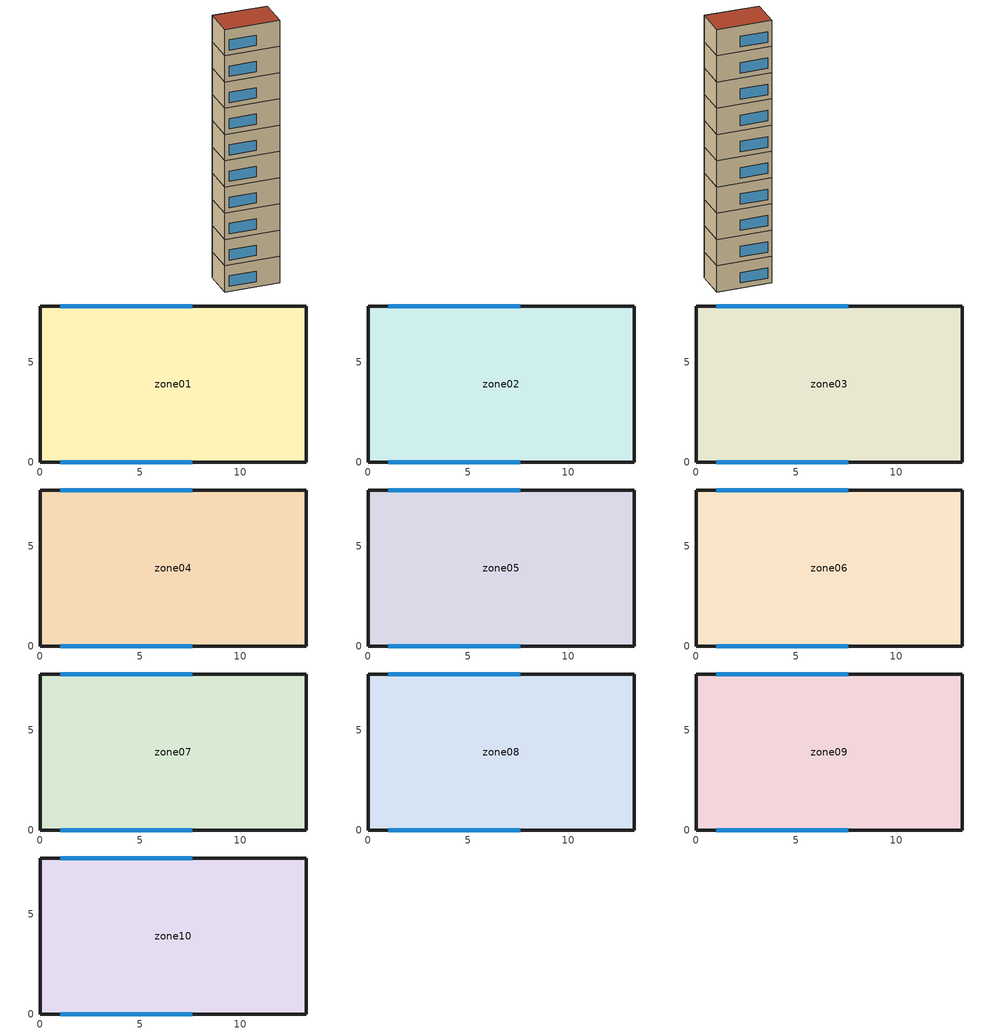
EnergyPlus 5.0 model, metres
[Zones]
zone01
 floor ground (GROUND_FLOOR): 13.3,7.8 13.3,0 0,0 0,7.8 z0
 wall outside (EXT_WALL): 13.3,0 13.3,7.8 0,7.8 0,0 13.3,0 z0:6.6
 window (EXT_WINDOW1): 1,0 7.6,0 / 7.6,7.8 1,7.8 z1.25:3.85
 ceiling to zone02 (ADJ_CEILING): 0,7.8 0,0 13.3,0 13.3,7.8 z6.6
zone02
 floor to zone01 (ADJ_CEILING): 13.3,7.8 13.3,0 0,0 0,7.8 z6.6
 wall outside (EXT_WALL): 13.3,0 13.3,7.8 0,7.8 0,0 13.3,0 z6.6:13.2
 window (EXT_WINDOW1): 1,0 7.6,0 / 7.6,7.8 1,7.8 z7.85:10.45
 ceiling to zone03 (ADJ_CEILING): 0,7.8 0,0 13.3,0 13.3,7.8 z13.2
zone03
 floor to zone02 (ADJ_CEILING): 13.3,7.8 13.3,0 0,0 0,7.8 z13.2
 wall outside (EXT_WALL): 13.3,0 13.3,7.8 0,7.8 0,0 13.3,0 z13.2:19.8
 window (EXT_WINDOW1): 1,0 7.6,0 / 7.6,7.8 1,7.8 z14.45:17.05
 ceiling to zone04 (ADJ_CEILING): 0,7.8 0,0 13.3,0 13.3,7.8 z19.8
zone04
 floor to zone03 (ADJ_CEILING): 13.3,7.8 13.3,0 0,0 0,7.8 z19.8
 wall outside (EXT_WALL): 13.3,0 13.3,7.8 0,7.8 0,0 13.3,0 z19.8:26.4
 window (EXT_WINDOW1): 1,0 7.6,0 / 7.6,7.8 1,7.8 z21.05:23.65
 ceiling to zone05 (ADJ_CEILING): 0,7.8 0,0 13.3,0 13.3,7.8 z26.4
zone05
 floor to zone04 (ADJ_CEILING): 13.3,7.8 13.3,0 0,0 0,7.8 z26.4
 wall outside (EXT_WALL): 13.3,0 13.3,7.8 0,7.8 0,0 13.3,0 z26.4:33
 window (EXT_WINDOW1): 1,0 7.6,0 / 7.6,7.8 1,7.8 z27.65:30.25
 ceiling to zone06 (ADJ_CEILING): 0,7.8 0,0 13.3,0 13.3,7.8 z33
zone06
 floor to zone05 (ADJ_CEILING): 13.3,7.8 13.3,0 0,0 0,7.8 z33
 wall outside (EXT_WALL): 13.3,0 13.3,7.8 0,7.8 0,0 13.3,0 z33:39.6
 window (EXT_WINDOW1): 1,0 7.6,0 / 7.6,7.8 1,7.8 z34.25:36.85
 ceiling to zone07 (ADJ_CEILING): 0,7.8 0,0 13.3,0 13.3,7.8 z39.6
zone07
 floor to zone06 (ADJ_CEILING): 13.3,7.8 13.3,0 0,0 0,7.8 z39.6
 wall outside (EXT_WALL): 13.3,0 13.3,7.8 0,7.8 0,0 13.3,0 z39.6:46.2
 window (EXT_WINDOW1): 1,0 7.6,0 / 7.6,7.8 1,7.8 z40.85:43.45
 ceiling to zone08 (ADJ_CEILING): 0,7.8 0,0 13.3,0 13.3,7.8 z46.2
zone08
 floor to zone07 (ADJ_CEILING): 13.3,7.8 13.3,0 0,0 0,7.8 z46.2
 wall outside (EXT_WALL): 13.3,0 13.3,7.8 0,7.8 0,0 13.3,0 z46.2:52.8
 window (EXT_WINDOW1): 1,0 7.6,0 / 7.6,7.8 1,7.8 z47.45:50.05
 ceiling to zone09 (ADJ_CEILING): 0,7.8 0,0 13.3,0 13.3,7.8 z52.8
zone09
 floor to zone08 (ADJ_CEILING): 13.3,7.8 13.3,0 0,0 0,7.8 z52.8
 wall outside (EXT_WALL): 13.3,0 13.3,7.8 0,7.8 0,0 13.3,0 z52.8:59.4
 window (EXT_WINDOW1): 1,0 7.6,0 / 7.6,7.8 1,7.8 z54.05:56.65
 ceiling to zone10 (ADJ_CEILING): 0,7.8 0,0 13.3,0 13.3,7.8 z59.4
zone10
 floor to zone09 (ADJ_CEILING): 13.3,7.8 13.3,0 0,0 0,7.8 z59.4
 wall outside (EXT_WALL): 13.3,0 13.3,7.8 0,7.8 0,0 13.3,0 z59.4:66
 window (EXT_WINDOW1): 1,0 7.6,0 / 7.6,7.8 1,7.8 z60.65:63.25
 roof outside (EXT_ROOF): 0,7.8 0,0 13.3,0 13.3,7.8 z66
[Building]
TRNSYS18: North Axis {deg}=0; Terrain=City; Loads Convergence Tolerance Value=0; Temperature Convergence Tolerance Value {deltaC}=0; Solar Distribution=FullInteriorAndExterior; Maximum Number of Warmup Days=0
[Site:Location]
not used: Latitude {deg}=0; Longitude {deg}=0; Time Zone {hr}=0; Elevation {m}=0
[Construction]
GROUND_FLOOR; EXT_WALL; EXT_ROOF; ADJ_CEILING; EXT_WINDOW1: 
[WindowProperty:ShadingControl]
ESHADE=0; ISHADE=INPUT 1*MAX_ISHADE : SHADECNTRL=ISHADE_INTERNAL
[SurfaceProperty:OtherSideCoefficients]
BOUNDARY=IDENTICAL; BOUNDARY=INPUT 1*TBOUNDARY; BOUNDARY=INPUT 1*TBOUNDARY_2; BOUNDARY=INPUT 1*TBOUNDARY_3; BOUNDARY=INPUT 1*TGROUND; BOUNDARY=20; BOUNDARY=15
[Zone] Multiplier=1
zone01; zone02; zone03; zone04; zone05; zone06; zone07; zone08; zone09; zone10
